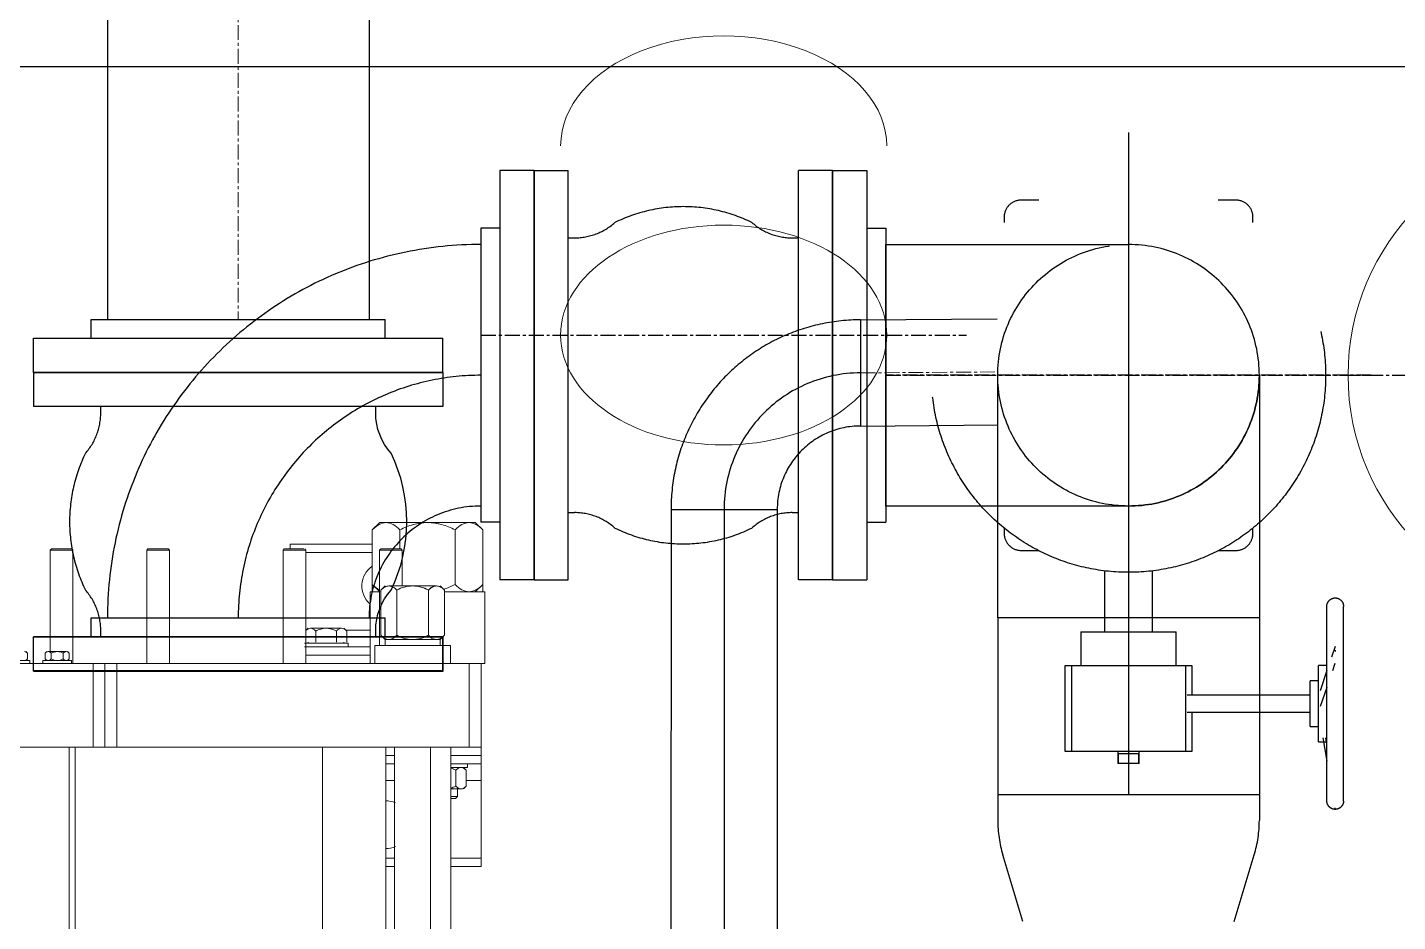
# Model space of a CAD drawing. Extents: x -181672 to 290600, y -29000 to 395522.
# Drawn here: x 11062 to 12209, y 33607 to 34355 of the extents above; entities that cross this region are included whole.
import ezdxf

# ---------------------------------------------------------------- set-up
doc = ezdxf.new("R2010")
doc.units = 0
doc.header["$LTSCALE"] = 10
doc.linetypes.add('XFM7P20PCW$0$CENTER', pattern=[2, 1.25, -0.25, 0.25, -0.25])
doc.linetypes.add('XFM7P20PCW$0$Dashed', pattern=[2, 1, -1])
for name, color, linetype, lineweight in [('XFM7P20PCW$0$M-PIPE--2', 252, 'Continuous', 9), ('XFM7P20PCW$0$M-PIPE--4', 252, 'Continuous', 9), ('XFM7P20PCW$0$M-PIPE-PCWS', 252, 'Continuous', 9), ('XFM7Q20PCW-200K$0$PCW EQ', 22, 'Continuous', 9)]:
    doc.layers.add(name, color=color, linetype=linetype, lineweight=lineweight)

# ---------------------------------------------------------------- blocks, each defined once
blk = doc.blocks.new('XFM7P20PCW$0$SL200')
for p, q in [((4.445, 17.145), (1.5875, 17.145)), ((1.5875, -17.145), (1.5875, 17.145)), ((4.445, -17.145), (4.445, 17.145)), ((1.5875, 12.303125), (0, 12.303125)), ((0, -12.303125), (0, 12.303125)), ((1.5875, -12.303125), (0, -12.303125)), ((4.445, -17.145), (1.5875, -17.145))]:
    blk.add_line(p, q)
blk = doc.blocks.new('XFM7P20PCW$0$BV-250A-T')
for p, q in [((-176.8, 401.4), (-176.5, 401.5)), ((-176.5, 401.5), (-176.3, 401.7)), ((-176.3, 401.7), (-176, 401.8)), ((-176, 401.8), (-175.8, 401.9)), ((-175.8, 401.9), (-175.5, 402)), ((-175.5, 402), (-175.3, 402.1)), ((-175.3, 402.1), (-175, 402.2)), ((-175, 402.2), (-174.7, 402.3)), ((-174.7, 402.3), (-174.5, 402.3)), ((-174.5, 402.3), (-174.2, 402.4)), ((-174.2, 402.4), (-173.9, 402.4)), ((-173.9, 402.4), (-173.6, 402.5)), ((-173.6, 402.5), (-173.4, 402.5)), ((-173.4, 402.5), (-173.1, 402.5)), ((-173.1, 402.5), (-173, 402.5)), ((-172.8, 401.2), (-173, 402.5)), ((-173, 402.5), (-173, 402.5)), ((-173, 402.5), (-172.7, 402.5)), ((-172.7, 402.5), (-172.4, 402.5)), ((-172.4, 402.5), (-172.2, 402.4)), ((-172.2, 402.4), (-171.9, 402.4)), ((-171.9, 402.4), (-171.6, 402.4)), ((-171.6, 402.4), (-171.3, 402.3)), ((-171.3, 402.3), (-171.1, 402.2)), ((-171.1, 402.2), (-170.8, 402.1)), ((-170.8, 402.1), (-170.5, 402.1)), ((-170.5, 402.1), (-170.3, 401.9)), ((-170.3, 401.9), (-170, 401.8)), ((-170, 401.8), (-169.8, 401.7)), ((-169.8, 401.7), (-169.5, 401.6)), ((-169.5, 401.6), (-169.3, 401.4)), ((-180, 396.1), (-179.9, 396.3)), ((-180, 395.8), (-180, 396.1)), ((-180, 395.5), (-180, 395.8)), ((-180, 395.5), (-180, 232.5)), ((-179.9, 396.9), (-179.8, 397.2)), ((-179.9, 396.6), (-179.9, 396.9)), ((-179.9, 396.3), (-179.9, 396.6)), ((-179.8, 397.2), (-179.7, 397.4)), ((-179.7, 397.4), (-179.6, 397.7)), ((-179.6, 398), (-179.4, 398.2)), ((-179.6, 397.7), (-179.6, 398)), ((-179.4, 398.2), (-179.3, 398.5)), ((-179.3, 398.5), (-179.2, 398.7)), ((-179.2, 398.7), (-179.1, 399)), ((-179.1, 399), (-178.9, 399.2)), ((-178.9, 399.2), (-178.8, 399.5)), ((-178.8, 399.5), (-178.6, 399.7)), ((-178.6, 399.7), (-178.4, 399.9)), ((-178.4, 399.9), (-178.3, 400.1)), ((-178.3, 400.1), (-178.1, 400.3)), ((-178.1, 400.3), (-177.9, 400.5)), ((-177.9, 400.5), (-177.7, 400.7)), ((-177.7, 400.7), (-177.5, 400.9)), ((-177.5, 400.9), (-177.2, 401.1)), ((-177.2, 401.1), (-177, 401.2)), ((-177, 401.2), (-176.8, 401.4)), ((-169.3, 401.4), (-169, 401.3)), ((-169, 401.3), (-168.8, 401.1)), ((-168.8, 401.1), (-168.6, 400.9)), ((-168.6, 400.9), (-168.4, 400.8)), ((-168.4, 400.8), (-168.2, 400.6)), ((-168.2, 400.6), (-168, 400.4)), ((-168, 400.4), (-167.8, 400.2)), ((-167.8, 400.2), (-167.6, 400)), ((-167.6, 400), (-167.4, 399.7)), ((-167.4, 399.7), (-167.3, 399.5)), ((-167.3, 399.5), (-167.1, 399.3)), ((-167.1, 399.3), (-167, 399)), ((-167, 399), (-166.8, 398.8)), ((-166.8, 398.8), (-166.7, 398.5)), ((-166.7, 398.5), (-166.6, 398.3)), ((-166.6, 398.3), (-166.5, 398)), ((-166.5, 398), (-166.4, 397.8)), ((-166.4, 397.8), (-166.3, 397.5)), ((-166.3, 397.5), (-166.2, 397.2)), ((-166.2, 397.2), (-166.2, 397)), ((-166.2, 397), (-166.1, 396.7)), ((-166.1, 396.7), (-166.1, 396.4)), ((-166.1, 396.4), (-166, 396.1)), ((-166, 396.1), (-166, 395.9)), ((-166, 395.9), (-166, 395.6)), ((-166, 395.6), (-166, 395.5)), ((-166, 395.5), (-166, 232.5)), ((-166, 395.5), (-166, 395.5)), ((-11, 381), (11, 381)), ((-11, 381), (-11, 371)), ((-10.5, 381), (-10.5, 373)), ((10.5, 373), (10.5, 381)), ((11, 371), (11, 381)), ((-53.1, 371), (53.1, 371)), ((-53.1, 321), (-53.1, 371)), ((-47.8, 282), (-47.8, 371)), ((-10.7, 373), (-11, 373)), ((-10.5, 373), (10.5, 373)), ((10.5, 373), (11, 373)), ((47.8, 282), (47.8, 371)), ((53.1, 371), (53.1, 282)), ((-162.7, 342.5), (-166, 362)), ((-166.1, 348.1), (-165.1, 342.5)), ((-159, 346), (-166, 346)), ((-159, 346), (-159, 282)), ((-152, 333.2), (-159, 333.2)), ((-152, 333.2), (-152, 294.8)), ((-160.6, 316.2), (-166.2, 300.1)), ((-49.1, 321), (-152, 321)), ((-166.1, 286.4), (-160.3, 303.3)), ((-152, 307), (-49.1, 307)), ((-53.1, 282), (-53.1, 307)), ((-159, 294.8), (-152, 294.8)), ((-170.9, 286.4), (-173, 280.3)), ((-166, 282), (-159, 282)), ((53.1, 282), (-53.1, 282)), ((-45.3, 282), (-45.3, 249.5)), ((45.3, 249.5), (45.3, 282)), ((-173, 266.3), (-170, 275.1)), ((-173, 269.3), (-173, 270.3)), ((45.3, 249.5), (-45.3, 249.5)), ((-22.7, 249.5), (-22.7, 198.7)), ((22.7, 198.7), (22.7, 249.5)), ((-180, 232.4), (-180, 232.5)), ((-180, 232.1), (-180, 232.4)), ((-180, 231.9), (-180, 232.1)), ((-179.9, 231.6), (-180, 231.9)), ((-179.9, 231.3), (-179.9, 231.6)), ((-179.8, 231), (-179.9, 231.3)), ((-179.8, 230.8), (-179.8, 231)), ((-179.7, 230.5), (-179.8, 230.8)), ((-179.6, 230.2), (-179.7, 230.5)), ((-179.5, 230), (-179.6, 230.2)), ((-179.4, 229.7), (-179.5, 230)), ((-179.3, 229.5), (-179.4, 229.7)), ((-179.2, 229.2), (-179.3, 229.5)), ((-166.7, 229.5), (-166.8, 229.3)), ((-166.6, 229.8), (-166.7, 229.5)), ((-166.4, 230), (-166.6, 229.8)), ((-166.3, 230.6), (-166.4, 230.3)), ((-166.4, 230.3), (-166.4, 230)), ((-166.2, 230.8), (-166.3, 230.6)), ((-166.1, 231.1), (-166.2, 230.8)), ((-166, 231.9), (-166.1, 231.7)), ((-166.1, 231.7), (-166.1, 231.4)), ((-166.1, 231.4), (-166.1, 231.1)), ((-166, 232.5), (-166, 232.2)), ((-166, 232.5), (-166, 232.5)), ((-166, 232.2), (-166, 231.9)), ((-179, 229), (-179.2, 229.2)), ((-178.9, 228.7), (-179, 229)), ((-178.7, 228.5), (-178.9, 228.7)), ((-178.6, 228.3), (-178.7, 228.5)), ((-178.4, 228), (-178.6, 228.3)), ((-178.2, 227.8), (-178.4, 228)), ((-178, 227.6), (-178.2, 227.8)), ((-177.8, 227.4), (-178, 227.6)), ((-177.6, 227.2), (-177.8, 227.4)), ((-177.4, 227.1), (-177.6, 227.2)), ((-177.2, 226.9), (-177.4, 227.1)), ((-177, 226.7), (-177.2, 226.9)), ((-176.7, 226.6), (-177, 226.7)), ((-176.5, 226.4), (-176.7, 226.6)), ((-176.2, 226.3), (-176.5, 226.4)), ((-176, 226.2), (-176.2, 226.3)), ((-175.7, 226.1), (-176, 226.2)), ((-175.5, 225.9), (-175.7, 226.1)), ((-175.2, 225.9), (-175.5, 225.9)), ((-174.9, 225.8), (-175.2, 225.9)), ((-174.7, 225.7), (-174.9, 225.8)), ((-174.4, 225.6), (-174.7, 225.7)), ((-174.1, 225.6), (-174.4, 225.6)), ((-173.8, 225.6), (-174.1, 225.6)), ((-173.6, 225.5), (-173.8, 225.6)), ((-173.3, 225.5), (-173.6, 225.5)), ((-173, 225.5), (-173.3, 225.5)), ((-172.9, 225.5), (-173, 225.5)), ((-172.6, 225.5), (-172.9, 225.5)), ((-172.4, 225.5), (-172.6, 225.5)), ((-172.1, 225.6), (-172.4, 225.5)), ((-171.8, 225.6), (-172.1, 225.6)), ((-171.5, 225.7), (-171.8, 225.6)), ((-171.3, 225.7), (-171.5, 225.7)), ((-171, 225.8), (-171.3, 225.7)), ((-170.7, 225.9), (-171, 225.8)), ((-170.5, 226), (-170.7, 225.9)), ((-170.2, 226.1), (-170.5, 226)), ((-170, 226.2), (-170.2, 226.1)), ((-169.7, 226.3), (-170, 226.2)), ((-169.5, 226.5), (-169.7, 226.3)), ((-169.2, 226.6), (-169.5, 226.5)), ((-169, 226.8), (-169.2, 226.6)), ((-168.8, 226.9), (-169, 226.8)), ((-168.5, 227.1), (-168.8, 226.9)), ((-168.3, 227.3), (-168.5, 227.1)), ((-168.1, 227.5), (-168.3, 227.3)), ((-167.9, 227.7), (-168.1, 227.5)), ((-167.7, 227.9), (-167.9, 227.7)), ((-167.6, 228.1), (-167.7, 227.9)), ((-167.4, 228.3), (-167.6, 228.1)), ((-167.2, 228.5), (-167.4, 228.3)), ((-167.1, 228.8), (-167.2, 228.5)), ((-166.9, 229), (-167.1, 228.8)), ((-166.8, 229.3), (-166.9, 229)), ((-107.8, 168.2), (-111.4, 168.2)), ((111.4, 168.2), (107.8, 168.2)), ((-125.6, 156.3), (-125.6, 155.6)), ((125.6, 155.6), (125.6, 156.3)), ((-125.6, -155.6), (-125.6, -156.3)), ((125.6, -156.3), (125.6, -155.6)), ((-107.8, -168.3), (-111.4, -168.3)), ((111.4, -168.3), (107.8, -168.3))]:
    blk.add_line(p, q)
blk.add_circle((0, 0), 200)
for centre, start, end in [((-111.4, 153.8), 90, 169.8685), ((111.4, 153.8), 10.1315, 90), ((-111.4, -153.8), 190.1315, 270), ((111.4, -153.8), 270, 349.8685)]:
    blk.add_arc(centre, 14.4, start, end)
blk = doc.blocks.new('XFM7P20PCW$0$A$Ccee4e352')
at = {"color": 1, "linetype": 'XFM7P20PCW$0$Dashed', "ltscale": 50}
for p, q in [((77, 644.6), (77, 358.1)), ((296, 644.6), (296, 358.1)), ((931.8, 514.5), (931.8, 108.1)), ((931.8, 514.5), (931.8, 108.1)), ((434.1, 482.8), (405.6, 482.8)), ((405.6, 482.8), (405.6, 139.9)), ((434.1, 482.8), (462.7, 482.8)), ((434.1, 139.9), (434.1, 482.8)), ((434.1, 482.8), (434.1, 139.9)), ((462.7, 139.9), (462.7, 482.8)), ((655.6, 139.9), (655.6, 482.8)), ((684.1, 482.8), (655.6, 482.8)), ((684.1, 139.9), (684.1, 482.8)), ((684.1, 482.8), (712.7, 482.8)), ((684.1, 482.8), (684.1, 139.9)), ((712.7, 482.8), (712.7, 139.9)), ((842, 458.1), (856.7, 458.1)), ((1006.9, 458.1), (1021.6, 458.1)), ((827.8, 446.2), (827.8, 439.3)), ((1035.8, 439.3), (1035.8, 446.2)), ((405.6, 434.4), (389.7, 434.4)), ((389.7, 434.4), (389.7, 188.3)), ((712.7, 434.4), (728.6, 434.4)), ((728.6, 434.4), (728.6, 188.3)), ((389.7, 420.9), (389.7, 201.8)), ((63.5, 342.3), (63.5, 358.1)), ((63.5, 358.1), (309.5, 358.1)), ((707.2, 357.7), (821.9, 358.6)), ((15, 313.7), (15, 342.3)), ((15, 342.3), (357.9, 342.3)), ((15, 313.7), (15, 285.1)), ((357.9, 313.7), (15, 313.7)), ((15, 313.7), (357.9, 313.7)), ((357.9, 285.1), (15, 285.1)), ((707.8, 268.8), (822.6, 269.7)), ((548.8, 199), (548.7, -1186)), ((548.8, 199), (637.7, 199)), ((593.2, 199), (593.2, -1186)), ((637.7, 199), (637.6, -1186)), ((712.7, 188.3), (728.6, 188.3)), ((827.8, 183.4), (827.8, 176.5)), ((1035.8, 176.5), (1035.8, 183.4)), ((842, 164.6), (856.7, 164.6)), ((1006.9, 164.6), (1021.6, 164.6)), ((434.1, 139.9), (405.6, 139.9)), ((434.1, 139.9), (462.7, 139.9)), ((684.1, 139.9), (655.6, 139.9)), ((684.1, 139.9), (712.7, 139.9)), ((911.8, 147.7), (911.8, 96.4)), ((951.8, 96.4), (951.8, 147.7)), ((1097.8, 118.4), (1097.9, 118.7)), ((1097.8, 118.1), (1097.8, 118.4)), ((1097.8, 117.8), (1097.8, 118.1)), ((1097.8, -45.2), (1097.8, 117.8)), ((1097.8, 117.8), (1097.8, 117.8)), ((1097.9, 119.2), (1098, 119.5)), ((1097.9, 118.9), (1097.9, 119.2)), ((1097.9, 118.7), (1097.9, 118.9)), ((1098, 119.5), (1098.1, 119.8)), ((1098.1, 119.8), (1098.2, 120)), ((1098.2, 120.3), (1098.4, 120.6)), ((1098.2, 120), (1098.2, 120.3)), ((1098.4, 120.6), (1098.5, 120.8)), ((1098.5, 120.8), (1098.6, 121.1)), ((1098.6, 121.1), (1098.7, 121.3)), ((1098.7, 121.3), (1098.9, 121.6)), ((1098.9, 121.6), (1099, 121.8)), ((1099, 121.8), (1099.2, 122)), ((1099.2, 122), (1099.4, 122.2)), ((1099.4, 122.2), (1099.5, 122.4)), ((1099.5, 122.4), (1099.7, 122.7)), ((1099.7, 122.7), (1099.9, 122.9)), ((1099.9, 122.9), (1100.1, 123)), ((1100.1, 123), (1100.3, 123.2)), ((1100.3, 123.2), (1100.6, 123.4)), ((1100.6, 123.4), (1100.8, 123.6)), ((1100.8, 123.6), (1101, 123.7)), ((1101, 123.7), (1101.3, 123.9)), ((1101.3, 123.9), (1101.5, 124)), ((1101.5, 124), (1101.8, 124.1)), ((1101.8, 124.1), (1102, 124.3)), ((1102, 124.3), (1102.3, 124.4)), ((1102.3, 124.4), (1102.5, 124.5)), ((1102.5, 124.5), (1102.8, 124.5)), ((1102.8, 124.5), (1103.1, 124.6)), ((1103.1, 124.6), (1103.3, 124.7)), ((1103.3, 124.7), (1103.6, 124.7)), ((1103.6, 124.7), (1103.9, 124.8)), ((1103.9, 124.8), (1104.2, 124.8)), ((1104.2, 124.8), (1104.4, 124.8)), ((1104.4, 124.8), (1104.7, 124.8)), ((1104.7, 124.8), (1104.8, 124.8)), ((1104.8, 124.8), (1105.1, 124.8)), ((1105.1, 124.8), (1105.4, 124.8)), ((1105.4, 124.8), (1105.6, 124.8)), ((1105.6, 124.8), (1105.9, 124.7)), ((1105.9, 124.7), (1106.2, 124.7)), ((1106.2, 124.7), (1106.5, 124.6)), ((1106.5, 124.6), (1106.7, 124.6)), ((1106.7, 124.6), (1107, 124.5)), ((1107, 124.5), (1107.3, 124.4)), ((1107.3, 124.4), (1107.5, 124.3)), ((1107.5, 124.3), (1107.8, 124.2)), ((1107.8, 124.2), (1108, 124)), ((1108, 124), (1108.3, 123.9)), ((1108.3, 123.9), (1108.5, 123.8)), ((1108.5, 123.8), (1108.8, 123.6)), ((1108.8, 123.6), (1109, 123.4)), ((1109, 123.4), (1109.2, 123.3)), ((1109.2, 123.3), (1109.4, 123.1)), ((1109.4, 123.1), (1109.6, 122.9)), ((1109.6, 122.9), (1109.8, 122.7)), ((1109.8, 122.7), (1110, 122.5)), ((1110, 122.5), (1110.2, 122.3)), ((1110.2, 122.3), (1110.4, 122.1)), ((1110.4, 122.1), (1110.5, 121.8)), ((1110.5, 121.8), (1110.7, 121.6)), ((1110.7, 121.6), (1110.8, 121.4)), ((1110.8, 121.4), (1111, 121.1)), ((1111, 121.1), (1111.1, 120.9)), ((1111.1, 120.9), (1111.2, 120.6)), ((1111.2, 120.6), (1111.3, 120.4)), ((1111.3, 120.4), (1111.4, 120.1)), ((1111.4, 120.1), (1111.5, 119.8)), ((1111.5, 119.8), (1111.6, 119.6)), ((1111.6, 119.6), (1111.6, 119.3)), ((1111.6, 119.3), (1111.7, 119)), ((1111.7, 119), (1111.7, 118.7)), ((1111.7, 118.7), (1111.8, 118.5)), ((1111.8, 118.5), (1111.8, 118.2)), ((1111.8, 118.2), (1111.8, 117.9)), ((1111.8, 117.9), (1111.8, 117.8)), ((1111.8, -45.2), (1111.8, 117.8)), ((77, 108.1), (296, 108.1)), ((822.3, 108.1), (822.3, -39.7)), ((931.8, 108.1), (931.8, -39.7)), ((1041.3, 108.1), (1041.3, -39.7)), ((357.9, 92.3), (15, 92.3)), ((15, 63.7), (15, 92.3)), ((357.9, 63.7), (357.9, 92.3)), ((891.8, 96.4), (891.8, 68.3)), ((891.8, 96.4), (971.8, 96.4)), ((971.8, 68.3), (971.8, 96.4)), ((1104.8, 84.1), (1101.8, 75.2)), ((1104.8, 81.1), (1104.8, 80.1)), ((1102.7, 64), (1104.8, 70.1)), ((357.9, 63.7), (15, 63.7)), ((878.7, 68.3), (984.9, 68.3)), ((878.7, -3.7), (878.7, 68.3)), ((884, 68.3), (884, -3.7)), ((979.6, 68.3), (979.6, -3.7)), ((984.9, 68.3), (984.9, 43.3)), ((1097.8, 68.3), (1090.8, 68.3)), ((1090.8, 4.3), (1090.8, 68.3)), ((1097.9, 64), (1092.1, 47.1)), ((1090.8, 55.5), (1083.8, 55.5)), ((1083.8, 17.1), (1083.8, 55.5)), ((1092.4, 34.1), (1098, 50.2)), ((1083.8, 43.3), (980.9, 43.3)), ((980.9, 29.3), (1083.8, 29.3)), ((984.9, 29.3), (984.9, -3.7)), ((1083.8, 17.1), (1090.8, 17.1)), ((1090.8, 4.3), (1097.8, 4.3)), ((1094.5, 7.8), (1097.8, -11.7)), ((1097.9, 2.3), (1096.9, 7.8)), ((984.9, -3.7), (878.7, -3.7)), ((922.8, -3.7), (922.8, -13.7)), ((922.8, -5.7), (923.1, -5.7)), ((923.2, -5.7), (923.2, -13.7)), ((940.4, -5.7), (923.2, -5.7)), ((940.4, -13.7), (940.4, -5.7)), ((940.5, -5.7), (940.8, -5.7)), ((940.8, -13.7), (940.8, -3.7)), ((940.8, -13.7), (922.8, -13.7)), ((822.3, -39.7), (822.3, -61.4)), ((822.3, -39.7), (1041.3, -39.7)), ((1041.3, -39.7), (1041.3, -61.4)), ((1097.8, -45.5), (1097.8, -45.2)), ((1097.8, -45.2), (1097.8, -45.2)), ((1097.8, -45.2), (1097.8, -45.2)), ((1097.8, -45.8), (1097.8, -45.5)), ((1097.9, -46.1), (1097.8, -45.8)), ((1111.8, -45.7), (1111.7, -46)), ((1111.8, -45.2), (1111.8, -45.4)), ((1111.8, -45.4), (1111.8, -45.7)), ((1097.9, -46.4), (1097.9, -46.1)), ((1098, -46.6), (1097.9, -46.4)), ((1098, -46.9), (1098, -46.6)), ((1098.1, -47.2), (1098, -46.9)), ((1098.2, -47.4), (1098.1, -47.2)), ((1098.3, -47.7), (1098.2, -47.4)), ((1098.4, -48), (1098.3, -47.7)), ((1098.5, -48.2), (1098.4, -48)), ((1098.6, -48.5), (1098.5, -48.2)), ((1098.8, -48.7), (1098.6, -48.5)), ((1098.9, -48.9), (1098.8, -48.7)), ((1099.1, -49.2), (1098.9, -48.9)), ((1099.2, -49.4), (1099.1, -49.2)), ((1099.4, -49.6), (1099.2, -49.4)), ((1099.6, -49.8), (1099.4, -49.6)), ((1099.8, -50), (1099.6, -49.8)), ((1100, -50.2), (1099.8, -50)), ((1100.2, -50.4), (1100, -50.2)), ((1100.4, -50.6), (1100.2, -50.4)), ((1100.6, -50.8), (1100.4, -50.6)), ((1100.8, -50.9), (1100.6, -50.8)), ((1101.1, -51.1), (1100.8, -50.9)), ((1101.3, -51.2), (1101.1, -51.1)), ((1101.6, -51.4), (1101.3, -51.2)), ((1101.8, -51.5), (1101.6, -51.4)), ((1102.1, -51.6), (1101.8, -51.5)), ((1102.3, -51.7), (1102.1, -51.6)), ((1102.6, -51.8), (1102.3, -51.7)), ((1102.9, -51.9), (1102.6, -51.8)), ((1103.1, -52), (1102.9, -51.9)), ((1103.4, -52), (1103.1, -52)), ((1103.7, -52.1), (1103.4, -52)), ((1104, -52.1), (1103.7, -52.1)), ((1104.2, -52.1), (1104, -52.1)), ((1104.5, -52.2), (1104.2, -52.1)), ((1104.8, -52.2), (1104.5, -52.2)), ((1104.6, -50.8), (1104.8, -52.2)), ((1104.8, -52.1), (1104.8, -52.2)), ((1104.9, -52.2), (1104.8, -52.2)), ((1105.2, -52.2), (1104.9, -52.2)), ((1105.4, -52.1), (1105.2, -52.2)), ((1105.7, -52.1), (1105.4, -52.1)), ((1106, -52.1), (1105.7, -52.1)), ((1106.3, -52), (1106, -52.1)), ((1106.5, -51.9), (1106.3, -52)), ((1106.8, -51.9), (1106.5, -51.9)), ((1107.1, -51.8), (1106.8, -51.9)), ((1107.3, -51.7), (1107.1, -51.8)), ((1107.6, -51.6), (1107.3, -51.7)), ((1107.8, -51.5), (1107.6, -51.6)), ((1108.1, -51.3), (1107.8, -51.5)), ((1108.3, -51.2), (1108.1, -51.3)), ((1108.6, -51.1), (1108.3, -51.2)), ((1108.8, -50.9), (1108.6, -51.1)), ((1109, -50.7), (1108.8, -50.9)), ((1109.3, -50.6), (1109, -50.7)), ((1109.5, -50.4), (1109.3, -50.6)), ((1109.7, -50.2), (1109.5, -50.4)), ((1109.9, -50), (1109.7, -50.2)), ((1110.1, -49.8), (1109.9, -50)), ((1110.2, -49.6), (1110.1, -49.8)), ((1110.4, -49.3), (1110.2, -49.6)), ((1110.6, -49.1), (1110.4, -49.3)), ((1110.7, -48.9), (1110.6, -49.1)), ((1110.9, -48.6), (1110.7, -48.9)), ((1111, -48.4), (1110.9, -48.6)), ((1111.1, -48.1), (1111, -48.4)), ((1111.2, -47.9), (1111.1, -48.1)), ((1111.4, -47.6), (1111.2, -47.9)), ((1111.5, -47.1), (1111.4, -47.4)), ((1111.4, -47.4), (1111.4, -47.6)), ((1111.6, -46.8), (1111.5, -47.1)), ((1111.7, -46.6), (1111.6, -46.8)), ((1111.7, -46), (1111.7, -46.3)), ((1111.7, -46.3), (1111.7, -46.6)), ((843.4, -146.2), (826.5, -90.3)), ((1020.2, -146.2), (1037.1, -90.3))]:
    blk.add_line(p, q, dxfattribs=at)
for p, q in [((309.5, 342.3), (309.5, 358.1)), ((707.5, 357.7), (707.5, 268.8)), ((357.9, 313.7), (357.9, 342.3)), ((357.9, 313.7), (357.9, 285.1)), ((405.6, 188.3), (389.7, 188.3))]:
    blk.add_line(p, q)
at = {"color": 1, "linetype": 'XFM7P20PCW$0$CENTER'}
for p, q in [((389.7, 345), (796.1, 345)), ((-776.1, 311.3), (-369.7, 311.3)), ((728.6, 311.3), (1135, 311.3)), ((1135, 311.3), (728.6, 311.3))]:
    blk.add_line(p, q, dxfattribs=at)
at = {"color": 1, "linetype": 'XFM7P20PCW$0$Dashed', "ltscale": 50}
for points in [[(462.7, 426.4), (468.1, 426.4, 0.184243), (501.8, 439.2, -0.231706), (616.5, 439.2, 0.184243), (650.2, 426.4), (655.6, 426.4)], [(71.4, 92.3), (71.4, 97.7, 0.184243), (58.6, 131.4, -0.231706), (58.6, 246, 0.184243), (71.4, 279.7), (71.4, 285.1)], [(462.7, 196.3), (468.1, 196.3, -0.184243), (501.8, 183.4, 0.231706), (616.5, 183.4, -0.184243), (650.2, 196.3), (655.6, 196.3)]]:
    blk.add_lwpolyline(points, format="xyb", dxfattribs=at)
for points in [[(931.8, 201.8), (728.6, 201.8), (728.6, 420.9), (931.8, 420.9)], [(1041.3, 311.3), (1041.3, 108.1), (822.3, 108.1), (822.3, 311.3)]]:
    blk.add_lwpolyline(points, dxfattribs=at)
blk.add_lwpolyline([(301.6, 92.3), (301.6, 97.7, -0.184243), (314.4, 131.4, 0.231706), (314.4, 246, -0.184243), (301.6, 279.7), (301.6, 285.1)], format="xyb")
for radius in [165, 109.5]:
    blk.add_circle((931.8, 311.3), radius, dxfattribs=at)
for centre, radius, start, end in [((842, 443.6), 14.4, 90, 169.8685), ((1021.6, 443.6), 14.4, 10.1315, 90), ((389.7, 108.1), 312.7, 90, 180), ((931.8, 311.3), 109.5, 270, 90), ((707.5, 199), 158.7, 90, 180), ((389.7, 108.1), 203.2, 90, 180), ((707.5, 199), 114.3, 90, 180), ((707.5, 199), 69.8, 90, 180), ((389.7, 108.1), 93.7, 90, 180), ((842, 179), 14.4, 190.1315, 270), ((1021.6, 179), 14.4, 270, 349.8685), ((922.3, -61.4), 100, 180, 196.7984), ((941.3, -61.4), 100, 343.2016, 0)]:
    blk.add_arc(centre, radius, start, end, dxfattribs=at)
at = {"layer": 'XFM7P20PCW$0$M-PIPE--2', "color": 1, "linetype": 'XFM7P20PCW$0$CENTER'}
blk.add_line((186.5, 644.6), (186.5, 358.1), dxfattribs=at)
at = {"layer": 'XFM7P20PCW$0$M-PIPE--2'}
blk.add_ellipse((592.9, 503.5), major_axis=(136.5, 0), ratio=0.674206, start_param=6.283184, end_param=9.424779, dxfattribs=at)
blk.add_ellipse((592.9, 345), major_axis=(136.5, 0), ratio=0.674206, dxfattribs=at)
at = {"layer": 'XFM7P20PCW$0$M-PIPE--4', "color": 1, "linetype": 'XFM7P20PCW$0$CENTER'}
blk.add_line((707.5, 313.3), (822.2, 314.1), dxfattribs=at)
at = {"color": 1, "linetype": 'XFM7P20PCW$0$Dashed', "ltscale": 50, "xscale": 10.00000000000002, "yscale": 10.00000000000002, "zscale": 10.00000000000002, "rotation": 270}
blk.add_blockref('XFM7P20PCW$0$SL200', (186.5, 108.1), dxfattribs=at)
at = {"layer": 'XFM7P20PCW$0$M-PIPE-PCWS', "xscale": -1, "rotation": 359.9970098824261}
blk.add_blockref('XFM7P20PCW$0$BV-250A-T', (-572.9, 311.3), dxfattribs=at)
blk = doc.blocks.new('XFM7P20PCW')
for p in [(11051.86103, 33752.84065), (12940.35159, 33752.84065)]:
    blk.add_blockref('XFM7P20PCW$0$A$Ccee4e352', p)
blk = doc.blocks.new('XFM7Q20PCW-200K$0$T20_FG_LC1800_15_03 - T20_FG_LC1800_15_03-V1119-CUB_L40')
for p, q in [((550.1, 866.7), (543.9, 860.5)), ((543.9, 860.5), (543.9, 808.7)), ((555.5, 866.7), (550.1, 866.7)), ((555.5, 866.7), (624.8, 866.7)), ((567, 860.5), (567, 844.5)), ((613.2, 814.9), (613.2, 860.5)), ((624.8, 866.7), (630.1, 866.7)), ((636.3, 860.5), (630.1, 866.7)), ((636.3, 808.7), (636.3, 860.5)), ((275.3, 844.7), (274.3, 843.7)), ((274.3, 843.7), (274.3, 758.3)), ((274.4, 843.7), (293, 843.7)), ((292, 844.7), (275.3, 844.7)), ((283.8, 844.7), (283.8, 844.7)), ((293.3, 843.7), (292.3, 844.7)), ((293.3, 748.7), (293.3, 843.7)), ((356, 844.7), (355, 843.7)), ((355, 843.7), (355, 749.2)), ((374.1, 843.7), (355, 843.7)), ((356, 844.7), (373.1, 844.7)), ((374.1, 843.7), (373.1, 844.7)), ((374.1, 748.7), (374.1, 843.7)), ((470.2, 844.7), (469.2, 843.7)), ((469.2, 843.7), (469.2, 748.7)), ((469.2, 843.7), (487.7, 843.7)), ((470.5, 844.7), (486.7, 844.7)), ((543.9, 848.7), (475.1, 848.7)), ((475.1, 844.9), (475.1, 848.7)), ((488.3, 843.7), (487.3, 844.7)), ((488.3, 748.7), (488.3, 843.7)), ((543.9, 841.7), (488.3, 841.7)), ((551, 844.7), (550, 843.7)), ((551, 844.7), (550, 843.7)), ((550, 843.7), (550, 763.7)), ((550.3, 843.7), (568.7, 843.7)), ((567.7, 844.7), (551.2, 844.7)), ((559.5, 844.7), (559.5, 844.7)), ((559.5, 843.7), (559.5, 843.7)), ((569, 843.7), (568, 844.7)), ((569, 813.7), (569, 843.7)), ((543.9, 814.9), (550.1, 808.7)), ((630.1, 808.7), (636.3, 814.9)), ((542.1, 808.7), (542.1, 748.7)), ((542.1, 808.7), (549.4, 808.7)), ((554.6, 813.7), (551.1, 810.1)), ((551.1, 772.3), (551.1, 810.1)), ((557.7, 813.7), (597.6, 813.7)), ((557.7, 813.7), (557.7, 813.7)), ((564.4, 810.1), (564.4, 772.3)), ((590.9, 772.3), (590.9, 810.1)), ((597.6, 813.7), (597.6, 813.7)), ((604.2, 810.1), (600.6, 813.7)), ((604.2, 772.3), (604.2, 810.1)), ((605, 808.7), (638.1, 808.7)), ((638.1, 748.7), (638.1, 808.7)), ((490.1, 778.2), (488.3, 776.3)), ((488.9, 776.7), (488.3, 776.7)), ((492.1, 778.2), (492.1, 778.2)), ((492.1, 778.2), (505.1, 778.2)), ((496.5, 775.9), (496.5, 766.5)), ((518.1, 778.2), (505.1, 778.2)), ((513.8, 766.5), (513.8, 775.9)), ((518.1, 778.2), (518.1, 778.2)), ((522.5, 775.9), (520.1, 778.2)), ((542.1, 776.7), (521.4, 776.7)), ((522.5, 766.5), (522.5, 775.9)), ((551.1, 772.3), (554.6, 768.7)), ((554.6, 768.7), (554.6, 763.7)), ((554.6, 768.7), (557.7, 768.7)), ((597.6, 768.7), (557.7, 768.7)), ((597.6, 768.7), (600.6, 768.7)), ((600.6, 768.7), (604.2, 772.3)), ((600.6, 763.7), (600.6, 768.7)), ((255.2, 757.4), (253.8, 758.7)), ((255.2, 752.5), (255.2, 757.4)), ((271.5, 758.7), (270.1, 757.4)), ((271.5, 758.7), (270.1, 757.4)), ((270.1, 752.5), (270.1, 757.4)), ((272.6, 758.7), (272.6, 758.7)), ((280.1, 758.7), (272.6, 758.7)), ((275.1, 757.4), (275.1, 752.5)), ((287.6, 758.7), (280.1, 758.7)), ((285.1, 752.5), (285.1, 757.4)), ((287.6, 758.7), (287.6, 758.7)), ((290.2, 757.4), (288.8, 758.7)), ((290.2, 752.5), (290.2, 757.4)), ((487.1, 765.7), (523.6, 765.7)), ((542.1, 762.7), (487.1, 762.7)), ((490.1, 766.5), (490.1, 765.7)), ((520.1, 765.7), (520.1, 766.5)), ((523.6, 762.7), (523.6, 765.7)), ((545.9, 763.7), (545.9, 748.7)), ((609.4, 763.7), (545.9, 763.7)), ((609.4, 748.7), (609.4, 763.7)), ((-147.9, 748.7), (638.1, 748.7)), ((257.1, 751.2), (233.1, 751.2)), ((253.8, 751.2), (255.2, 752.5)), ((257.1, 749.2), (257.1, 751.2)), ((268.1, 751.2), (268.1, 748.7)), ((292.1, 751.2), (268.1, 751.2)), ((270.1, 752.5), (271.5, 751.2)), ((283.8, 748.7), (283.8, 748.7)), ((288.8, 751.2), (290.2, 752.5)), ((292.1, 748.7), (292.1, 751.2)), ((310.1, 748.7), (310.1, 678.7)), ((320.1, 678.7), (320.1, 748.7)), ((330.1, 748.7), (330.1, 678.7)), ((542.1, 755.7), (488.3, 755.7)), ((559.5, 748.7), (559.5, 748.7)), ((561.3, 748.7), (561.3, 748.7)), ((561.6, 748.7), (561.6, 748.7)), ((625.1, 748.7), (625.1, 678.7)), ((635.1, 678.7), (635.1, 748.7)), ((635.1, 678.7), (-144.9, 678.7)), ((290.1, 678.7), (290.1, 66.7)), ((295.1, 678.7), (295.1, 66.7)), ((502.1, 678.7), (502.1, 74.7)), ((555.1, 678.7), (555.1, 74.7)), ((562.5, 678.7), (562.5, 678.7)), ((562.6, 678.7), (562.6, 74.7)), ((592.6, 74.7), (592.6, 678.7)), ((609.6, 74.7), (609.6, 678.7)), ((635.1, 678.7), (635.1, 671.7)), ((555.1, 671.7), (562.6, 671.7)), ((609.6, 671.7), (635.1, 671.7)), ((635.1, 671.7), (635.1, 664.7)), ((562.6, 664.7), (555.1, 664.7)), ((609.6, 664.7), (635.1, 664.7)), ((610.1, 661.7), (623.6, 661.7)), ((613.8, 646), (613.8, 659.4)), ((622.5, 659.4), (620.1, 661.7)), ((622.5, 646), (622.5, 659.4)), ((623.6, 661.7), (623.6, 664.7)), ((635.1, 664.7), (635.1, 650.7)), ((555.1, 650.7), (562.6, 650.7)), ((618.1, 643.7), (609.7, 643.7)), ((615.1, 637.2), (615.1, 643.9)), ((618.1, 643.7), (618.1, 643.7)), ((620.1, 643.7), (622.5, 646)), ((622.5, 650.7), (635.1, 650.7)), ((635.1, 650.7), (635.1, 585.7)), ((609.7, 635.7), (613.6, 635.7)), ((610.1, 637.2), (615.1, 637.2)), ((613.6, 635.7), (615.1, 637.2)), ((555.1, 585.7), (562.6, 585.7)), ((609.6, 585.7), (635.1, 585.7)), ((635.1, 585.7), (635.1, 578.7)), ((555.1, 578.7), (562.6, 578.7)), ((609.6, 578.7), (635.1, 578.7))]:
    blk.add_line(p, q)
for centre, start, end in [((555.1, 813.7), 125.6001, 228.6343), ((555.1, 613.7), 66.1351, 90), ((555.1, 613.7), 270, 293.8649)]:
    blk.add_arc(centre, 20, start, end)
for points in [[(543.9, 860.5), (545.8, 862.5), (549.5, 865.4), (553.5, 866.6), (555.5, 866.7)], [(549.6, 865), (547.6, 863.9), (545.8, 862.5), (543.9, 860.5)], [(555.5, 866.7), (553.5, 866.6), (551.5, 866), (549.6, 865)], [(561.4, 865), (559.5, 866), (557.5, 866.6), (555.5, 866.7)], [(555.5, 866.7), (557.5, 866.6), (561.5, 865.4), (565.2, 862.5), (567, 860.5)], [(567, 860.5), (565.2, 862.5), (563.3, 864), (561.4, 865)], [(567, 860.5), (570.7, 862.5), (578.2, 865.4), (586.1, 866.6), (590.1, 866.7)], [(578.3, 865), (574.4, 863.9), (570.7, 862.5), (567, 860.5)], [(583.5, 866.1), (581.7, 865.8), (580, 865.4), (578.3, 865)], [(590.1, 866.7), (594.2, 866.6), (602.1, 865.4), (609.6, 862.5), (613.2, 860.5)], [(602, 865), (600.3, 865.4), (598.5, 865.8), (596.8, 866.1)], [(613.2, 860.5), (609.6, 862.5), (605.8, 864), (602, 865)], [(613.2, 860.5), (615.1, 862.5), (618.8, 865.4), (622.8, 866.6), (624.8, 866.7)], [(618.8, 865), (616.9, 863.9), (615, 862.5), (613.2, 860.5)], [(624.8, 866.7), (622.7, 866.6), (620.8, 866), (618.8, 865)], [(624.8, 866.7), (626.8, 866.6), (630.8, 865.4), (634.5, 862.5), (636.3, 860.5)], [(630.7, 865), (628.8, 866), (626.8, 866.6), (624.8, 866.7)], [(636.3, 860.5), (634.5, 862.5), (632.6, 864), (630.7, 865)], [(543.9, 814.9), (545.8, 812.9), (547.6, 811.4), (549.6, 810.4)], [(549.6, 810.4), (547.6, 811.5), (545.8, 812.9), (543.9, 814.9)], [(603.3, 810.8), (606.7, 811.8), (610, 813.2), (613.2, 814.9)], [(613.2, 814.9), (610, 813.2), (606.7, 811.8), (603.3, 810.8)], [(613.2, 814.9), (615.1, 812.9), (616.9, 811.4), (618.9, 810.4)], [(624.8, 808.7), (622.7, 808.8), (618.8, 810), (615, 812.9), (613.2, 814.9)], [(636.3, 814.9), (634.5, 812.9), (630.8, 810), (626.8, 808.8), (624.8, 808.7)], [(630.7, 810.4), (632.6, 811.5), (634.5, 812.9), (636.3, 814.9)], [(551.1, 810.1), (552.1, 811.3), (554.3, 813), (556.6, 813.6), (557.7, 813.7)], [(554.3, 812.7), (553.2, 812.1), (552.1, 811.3), (551.1, 810.1)], [(557.7, 813.7), (556.5, 813.6), (555.4, 813.3), (554.3, 812.7)], [(557.7, 813.7), (558.9, 813.6), (561.2, 813), (563.3, 811.3), (564.4, 810.1)], [(564.4, 810.1), (566.5, 811.3), (570.8, 813), (575.3, 813.6), (577.6, 813.7)], [(570.8, 812.7), (568.7, 812.1), (566.6, 811.3), (564.6, 810.3)], [(568.8, 814), (569.2, 813.8), (569.6, 813.6), (570, 813.4)], [(570, 813.4), (569.6, 813.6), (569.2, 813.8), (568.8, 814)], [(577.6, 813.7), (580, 813.6), (584.6, 813), (588.8, 811.3), (590.9, 810.1)], [(590.9, 810.1), (588.9, 811.2), (586.8, 812.1), (584.7, 812.7)], [(590.9, 810.1), (592, 811.3), (594.2, 813), (596.4, 813.6), (597.6, 813.7)], [(594.1, 812.7), (593, 812.1), (592, 811.3), (590.9, 810.1)], [(597.6, 813.7), (596.4, 813.6), (595.2, 813.3), (594.1, 812.7)], [(604.2, 810.1), (603.1, 811.3), (601, 813), (598.7, 813.6), (597.6, 813.7)], [(618.9, 810.4), (620.8, 809.4), (622.8, 808.8), (624.8, 808.7)], [(624.8, 808.7), (626.8, 808.8), (628.8, 809.4), (630.7, 810.4)], [(492.1, 778.2), (492.9, 778.2), (494.4, 777.7), (495.8, 776.6), (496.5, 775.9)], [(496.5, 775.9), (497.9, 776.6), (500.7, 777.7), (503.6, 778.2), (505.1, 778.2)], [(500.7, 777.5), (499.2, 777.2), (497.8, 776.6), (496.5, 775.9)], [(505.1, 778.2), (503.6, 778.2), (502.1, 777.9), (500.7, 777.5)], [(509.5, 777.6), (508.1, 778), (506.6, 778.2), (505.1, 778.2)], [(505.1, 778.2), (506.7, 778.2), (509.7, 777.7), (512.4, 776.6), (513.8, 775.9)], [(513.8, 775.9), (512.4, 776.6), (511, 777.2), (509.5, 777.6)], [(513.8, 775.9), (514.5, 776.6), (515.9, 777.7), (517.4, 778.2), (518.1, 778.2)], [(515.9, 777.5), (515.2, 777.2), (514.5, 776.6), (513.8, 775.9)], [(518.1, 778.2), (517.4, 778.2), (516.6, 777.9), (515.9, 777.5)], [(518.1, 778.2), (518.9, 778.2), (520.4, 777.7), (521.8, 776.6), (522.5, 775.9)], [(557.7, 768.7), (556.5, 768.8), (554.3, 769.4), (552.1, 771.1), (551.1, 772.3)], [(564.4, 772.3), (563.3, 771.1), (561.1, 769.4), (558.9, 768.8), (557.7, 768.7)], [(557.7, 768.7), (558.9, 768.8), (560, 769.1), (561.1, 769.7)], [(561.1, 769.7), (562.3, 770.3), (563.3, 771.1), (564.4, 772.3)], [(577.6, 768.7), (575.3, 768.8), (570.7, 769.4), (566.4, 771.1), (564.4, 772.3)], [(564.6, 772.1), (566.7, 771.1), (568.8, 770.2), (570.9, 769.7)], [(570.9, 769.7), (573.1, 769.1), (575.3, 768.8), (577.6, 768.7)], [(590.9, 772.3), (588.8, 771.1), (584.4, 769.4), (579.9, 768.8), (577.6, 768.7)], [(577.6, 768.7), (580, 768.8), (582.3, 769.1), (584.5, 769.7)], [(584.7, 769.7), (586.8, 770.3), (588.9, 771.2), (590.9, 772.3)], [(590.9, 772.3), (592, 771.1), (593.1, 770.3), (594.2, 769.7)], [(594.1, 769.7), (593, 770.3), (592, 771.1), (590.9, 772.3)], [(594.7, 769.4), (595.6, 769), (596.6, 768.7), (597.6, 768.7)], [(597.6, 768.7), (596.6, 768.8), (595.6, 769), (594.7, 769.4)], [(604.2, 772.3), (603.1, 771.1), (601, 769.4), (598.7, 768.8), (597.6, 768.7)], [(597.6, 768.7), (598.7, 768.8), (599.9, 769.1), (601, 769.7)], [(601, 769.7), (602.1, 770.3), (603.2, 771.1), (604.2, 772.3)], [(252.6, 758.7), (253.1, 758.7), (253.9, 758.4), (254.7, 757.8), (255.2, 757.4)], [(255.2, 757.4), (254.7, 757.8), (253.9, 758.4), (253.1, 758.7), (252.6, 758.7)], [(270.1, 757.4), (270.5, 757.8), (271.3, 758.4), (272.2, 758.7), (272.6, 758.7)], [(275.1, 757.4), (274.7, 757.8), (273.9, 758.4), (273.1, 758.7), (272.6, 758.7)], [(275.1, 757.4), (275.9, 757.8), (277.6, 758.4), (279.3, 758.7), (280.1, 758.7)], [(277.6, 758.3), (276.7, 758.1), (275.9, 757.8), (275.1, 757.4)], [(280.1, 758.7), (279.2, 758.7), (278.4, 758.5), (277.6, 758.3)], [(280.1, 758.7), (281, 758.7), (282.7, 758.4), (284.4, 757.8), (285.1, 757.4)], [(285.1, 757.4), (285.5, 757.8), (286.4, 758.4), (287.2, 758.7), (287.6, 758.7)], [(286.4, 758.3), (285.9, 758.1), (285.5, 757.8), (285.1, 757.4)], [(287.6, 758.7), (287.2, 758.7), (286.8, 758.5), (286.4, 758.3)], [(287.6, 758.7), (288.1, 758.7), (289, 758.4), (289.8, 757.8), (290.2, 757.4)], [(255.2, 752.5), (254.8, 752.1), (254, 751.5), (253.1, 751.2), (252.6, 751.2)], [(252.6, 751.2), (253.1, 751.2), (254, 751.5), (254.8, 752.1), (255.2, 752.5)], [(270.1, 752.5), (270.5, 752.1), (271.3, 751.5), (272.2, 751.2), (272.6, 751.2)], [(275.1, 752.5), (274.7, 752.1), (273.9, 751.5), (273.1, 751.2), (272.6, 751.2)], [(272.6, 751.2), (273.1, 751.2), (273.5, 751.4), (273.9, 751.6)], [(273.9, 751.6), (274.3, 751.8), (274.7, 752.1), (275.1, 752.5)], [(280.1, 751.2), (279.2, 751.2), (277.5, 751.5), (275.9, 752.1), (275.1, 752.5)], [(285.1, 752.5), (284.3, 752.1), (282.7, 751.5), (281, 751.2), (280.1, 751.2)], [(280.1, 751.2), (281, 751.2), (281.9, 751.4), (282.7, 751.6)], [(282.7, 751.6), (283.6, 751.8), (284.4, 752.1), (285.1, 752.5)], [(285.1, 752.5), (285.5, 752.1), (286.4, 751.5), (287.2, 751.2), (287.6, 751.2)], [(290.2, 752.5), (289.7, 752.1), (288.9, 751.5), (288.1, 751.2), (287.6, 751.2)], [(613.8, 659.4), (612.4, 660.1), (611, 660.7), (609.5, 661.1)], [(609.6, 661), (611.1, 660.7), (612.4, 660.1), (613.8, 659.4)], [(613.8, 659.4), (614.5, 660.1), (615.9, 661.2), (617.4, 661.7), (618.1, 661.7)], [(615.9, 661), (615.2, 660.7), (614.5, 660.1), (613.8, 659.4)], [(618.1, 661.7), (617.4, 661.7), (616.6, 661.4), (615.9, 661)], [(613.8, 646), (612.4, 645.3), (611, 644.7), (609.5, 644.3)], [(611.8, 645.1), (612.5, 645.3), (613.1, 645.7), (613.8, 646)], [(613.8, 646), (614.5, 645.3), (615.9, 644.2), (617.4, 643.7), (618.1, 643.7)], [(618.1, 643.7), (618.9, 643.7), (620.4, 644.2), (621.8, 645.3), (622.5, 646)]]:
    blk.add_open_spline(points, degree=3)
for points, knots in [([(567, 860.5), (570.7, 862.5), (576.1, 864.6), (581.7, 865.8), (583.5, 866.1)], [-1, -1, -1, -1, -0.5, -0.2774142, -0.2774142, -0.2774142, -0.2774142]), ([(596.8, 866.1), (598.6, 865.8), (604.2, 864.6), (609.6, 862.5), (613.2, 860.5)], [-0.7235486, -0.7235486, -0.7235486, -0.7235486, -0.5, 0, 0, 0, 0]), ([(492.1, 778.2), (491.4, 778.2), (490, 777.8), (488.8, 776.8), (488.2, 776.3)], [-1, -1, -1, -1, -0.5, -0.1054454, -0.1054454, -0.1054454, -0.1054454]), ([(488.3, 776.3), (488.8, 776.8), (490.1, 777.8), (491.4, 778.2), (492.1, 778.2)], [-0.8962989, -0.8962989, -0.8962989, -0.8962989, -0.5, 0, 0, 0, 0]), ([(622.5, 659.4), (621.8, 660.1), (620.4, 661.2), (618.9, 661.6), (618.2, 661.7)], [-1, -1, -1, -1, -0.5, -0.020707, -0.020707, -0.020707, -0.020707])]:
    blk.add_open_spline(points, degree=3, knots=knots)
blk = doc.blocks.new('XFM7Q20PCW-200K')
blk.add_line((919.4, 34322.8), (13331.5, 34322.8))
at = {"layer": 'XFM7Q20PCW-200K$0$PCW EQ'}
blk.add_blockref('XFM7Q20PCW-200K$0$T20_FG_LC1800_15_03 - T20_FG_LC1800_15_03-V1119-CUB_L40', (10806.7, 33074.1), dxfattribs=at)

msp = doc.modelspace()

# ---------------------------------------------------------------- block references
for name in ['XFM7P20PCW', 'XFM7Q20PCW-200K']:
    msp.add_blockref(name, (0, 0))

doc.saveas('drawing.dxf')
